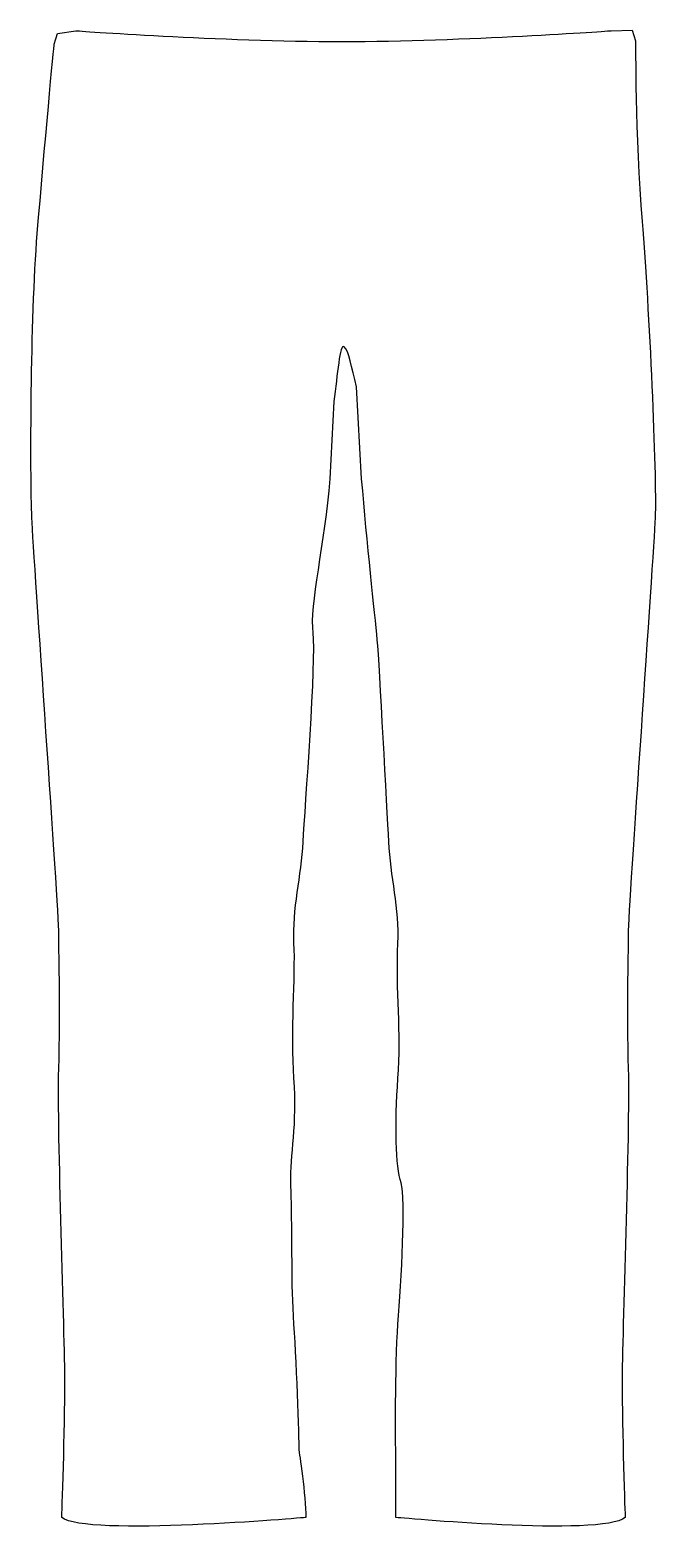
# Model space of a CAD drawing. Header units: centimetres. Extents: x -4.6 to 4.6, y -11.1 to 10.9.
import ezdxf

# ---------------------------------------------------------------- set-up
doc = ezdxf.new("R2010")
doc.units = ezdxf.units.CM
doc.header["$MEASUREMENT"] = 0
doc.layers.add('Camada 1', color=7, linetype='Continuous')

msp = doc.modelspace()

# ---------------------------------------------------------------- linework, layer by layer
at = {"layer": 'Camada 1'}
msp.add_open_spline([(4.55684, 3.80251), (4.58256, 4.41849), (4.46929, 6.87139), (4.36666, 8.12906), (4.36666, 8.12906), (4.26403, 9.38673), (4.27218, 10.76664), (4.27218, 10.76664), (4.27218, 10.76664), (4.27218, 10.76664), (4.22077, 10.92062), (4.22077, 10.92062), (4.22077, 10.92062), (4.22077, 10.92062), (3.91523, 10.91231), (3.91523, 10.91231), (3.91523, 10.91231), (3.91523, 10.91231), (1.76591, 10.7566), (-0.01788, 10.75266), (-0.01788, 10.75266), (-1.80046, 10.75658), (-3.90517, 10.91232), (-3.90517, 10.91232), (-3.90517, 10.91232), (-3.90517, 10.91232), (-4.17049, 10.87022), (-4.17049, 10.87022), (-4.17049, 10.87022), (-4.17049, 10.87022), (-4.2219, 10.71615), (-4.2219, 10.71615), (-4.2219, 10.71615), (-4.2219, 10.71615), (-4.36507, 9.20736), (-4.46772, 7.94969), (-4.46772, 7.94969), (-4.57038, 6.69202), (-4.57247, 4.41851), (-4.54678, 3.8025), (-4.54678, 3.8025), (-4.52109, 3.18651), (-4.15388, -1.88981), (-4.15388, -2.27489), (-4.15388, -2.27489), (-4.15388, -2.65981), (-4.12819, -3.34963), (-4.15388, -4.24794), (-4.15388, -4.24794), (-4.17944, -5.14625), (-4.06408, -8.18028), (-4.06408, -8.8219), (-4.06408, -8.8219), (-4.06408, -9.46367), (-4.10898, -10.79511), (-4.10898, -10.79511), (-4.10898, -10.79511), (-3.77531, -11.07753), (-0.54383, -10.79511), (-0.54383, -10.79511), (-0.54383, -10.79511), (-0.54383, -10.487), (-0.64527, -9.8188), (-0.64527, -9.8188), (-0.64527, -9.8188), (-0.64527, -9.8188), (-0.67747, -8.6101), (-0.72327, -7.97002), (-0.72327, -7.97002), (-0.76801, -7.34216), (-0.7393, -6.86533), (-0.76801, -5.90714), (-0.76801, -5.90714), (-0.77981, -5.51378), (-0.67186, -5.04965), (-0.72327, -4.38248), (-0.72327, -4.38248), (-0.77452, -3.71502), (-0.69758, -2.89698), (-0.72327, -2.40927), (-0.72327, -2.40927), (-0.74883, -1.92172), (-0.61442, -1.41708), (-0.58873, -0.92951), (-0.58873, -0.92951), (-0.56304, -0.4418), (-0.3922, 1.73588), (-0.44361, 2.12084), (-0.44361, 2.12084), (-0.49489, 2.50591), (-0.2702, 3.44323), (-0.1931, 4.36723), (-0.1931, 4.36723), (-0.1931, 4.36723), (-0.13793, 5.50086), (-0.13793, 5.50086), (-0.13793, 5.50086), (-0.07821, 5.88183), (-0.05509, 6.35761), (0.01672, 6.29607), (0.01672, 6.29607), (0.07993, 6.24188), (0.12406, 6.00286), (0.19526, 5.71274), (0.19526, 5.71274), (0.19526, 5.71274), (0.2704, 4.36723), (0.2704, 4.36723), (0.2704, 4.36723), (0.3475, 3.44323), (0.46299, 2.4068), (0.49807, 2.02001), (0.49807, 2.02001), (0.53178, 1.64999), (0.6405, -0.44181), (0.66603, -0.92951), (0.66603, -0.92951), (0.69175, -1.41708), (0.82446, -1.92157), (0.8006, -2.40927), (0.8006, -2.40927), (0.76718, -3.09219), (0.85198, -3.71504), (0.8006, -4.38248), (0.8006, -4.38248), (0.74932, -5.04965), (0.7684, -5.67616), (0.8455, -5.90714), (0.8455, -5.90714), (0.92244, -6.13812), (0.8455, -7.34213), (0.8006, -7.97002), (0.8006, -7.97002), (0.7548, -8.6101), (0.76718, -9.78522), (0.76718, -9.78522), (0.76718, -9.78522), (0.76718, -9.78522), (0.76718, -10.4861), (0.76718, -10.79421), (0.76718, -10.79421), (0.76718, -10.79421), (3.78534, -11.07753), (4.119, -10.79511), (4.119, -10.79511), (4.119, -10.79511), (4.07426, -9.46367), (4.07426, -8.8219), (4.07426, -8.8219), (4.07426, -8.18029), (4.18962, -5.14626), (4.16393, -4.24794), (4.16393, -4.24794), (4.13824, -3.34962), (4.16393, -2.6598), (4.16393, -2.27489), (4.16393, -2.27489), (4.16393, -1.88981), (4.53128, 3.18651), (4.55684, 3.80251)], degree=3, knots=[0, 0, 0, 0, 0.02439024, 0.02439024, 0.02439024, 0.02439024, 0.04878049, 0.04878049, 0.04878049, 0.04878049, 0.07317073, 0.07317073, 0.07317073, 0.07317073, 0.09756098, 0.09756098, 0.09756098, 0.09756098, 0.12195122, 0.12195122, 0.12195122, 0.12195122, 0.14634146, 0.14634146, 0.14634146, 0.14634146, 0.17073171, 0.17073171, 0.17073171, 0.17073171, 0.19512195, 0.19512195, 0.19512195, 0.19512195, 0.2195122, 0.2195122, 0.2195122, 0.2195122, 0.24390244, 0.24390244, 0.24390244, 0.24390244, 0.26829268, 0.26829268, 0.26829268, 0.26829268, 0.29268293, 0.29268293, 0.29268293, 0.29268293, 0.31707317, 0.31707317, 0.31707317, 0.31707317, 0.34146341, 0.34146341, 0.34146341, 0.34146341, 0.36585366, 0.36585366, 0.36585366, 0.36585366, 0.3902439, 0.3902439, 0.3902439, 0.3902439, 0.41463415, 0.41463415, 0.41463415, 0.41463415, 0.43902439, 0.43902439, 0.43902439, 0.43902439, 0.46341463, 0.46341463, 0.46341463, 0.46341463, 0.48780488, 0.48780488, 0.48780488, 0.48780488, 0.51219512, 0.51219512, 0.51219512, 0.51219512, 0.53658537, 0.53658537, 0.53658537, 0.53658537, 0.56097561, 0.56097561, 0.56097561, 0.56097561, 0.58536585, 0.58536585, 0.58536585, 0.58536585, 0.6097561, 0.6097561, 0.6097561, 0.6097561, 0.63414634, 0.63414634, 0.63414634, 0.63414634, 0.65853659, 0.65853659, 0.65853659, 0.65853659, 0.68292683, 0.68292683, 0.68292683, 0.68292683, 0.70731707, 0.70731707, 0.70731707, 0.70731707, 0.73170732, 0.73170732, 0.73170732, 0.73170732, 0.75609756, 0.75609756, 0.75609756, 0.75609756, 0.7804878, 0.7804878, 0.7804878, 0.7804878, 0.80487805, 0.80487805, 0.80487805, 0.80487805, 0.82926829, 0.82926829, 0.82926829, 0.82926829, 0.85365854, 0.85365854, 0.85365854, 0.85365854, 0.87804878, 0.87804878, 0.87804878, 0.87804878, 0.90243902, 0.90243902, 0.90243902, 0.90243902, 0.92682927, 0.92682927, 0.92682927, 0.92682927, 0.95121951, 0.95121951, 0.95121951, 0.95121951, 1, 1, 1, 1], dxfattribs=at)

doc.saveas('drawing.dxf')
